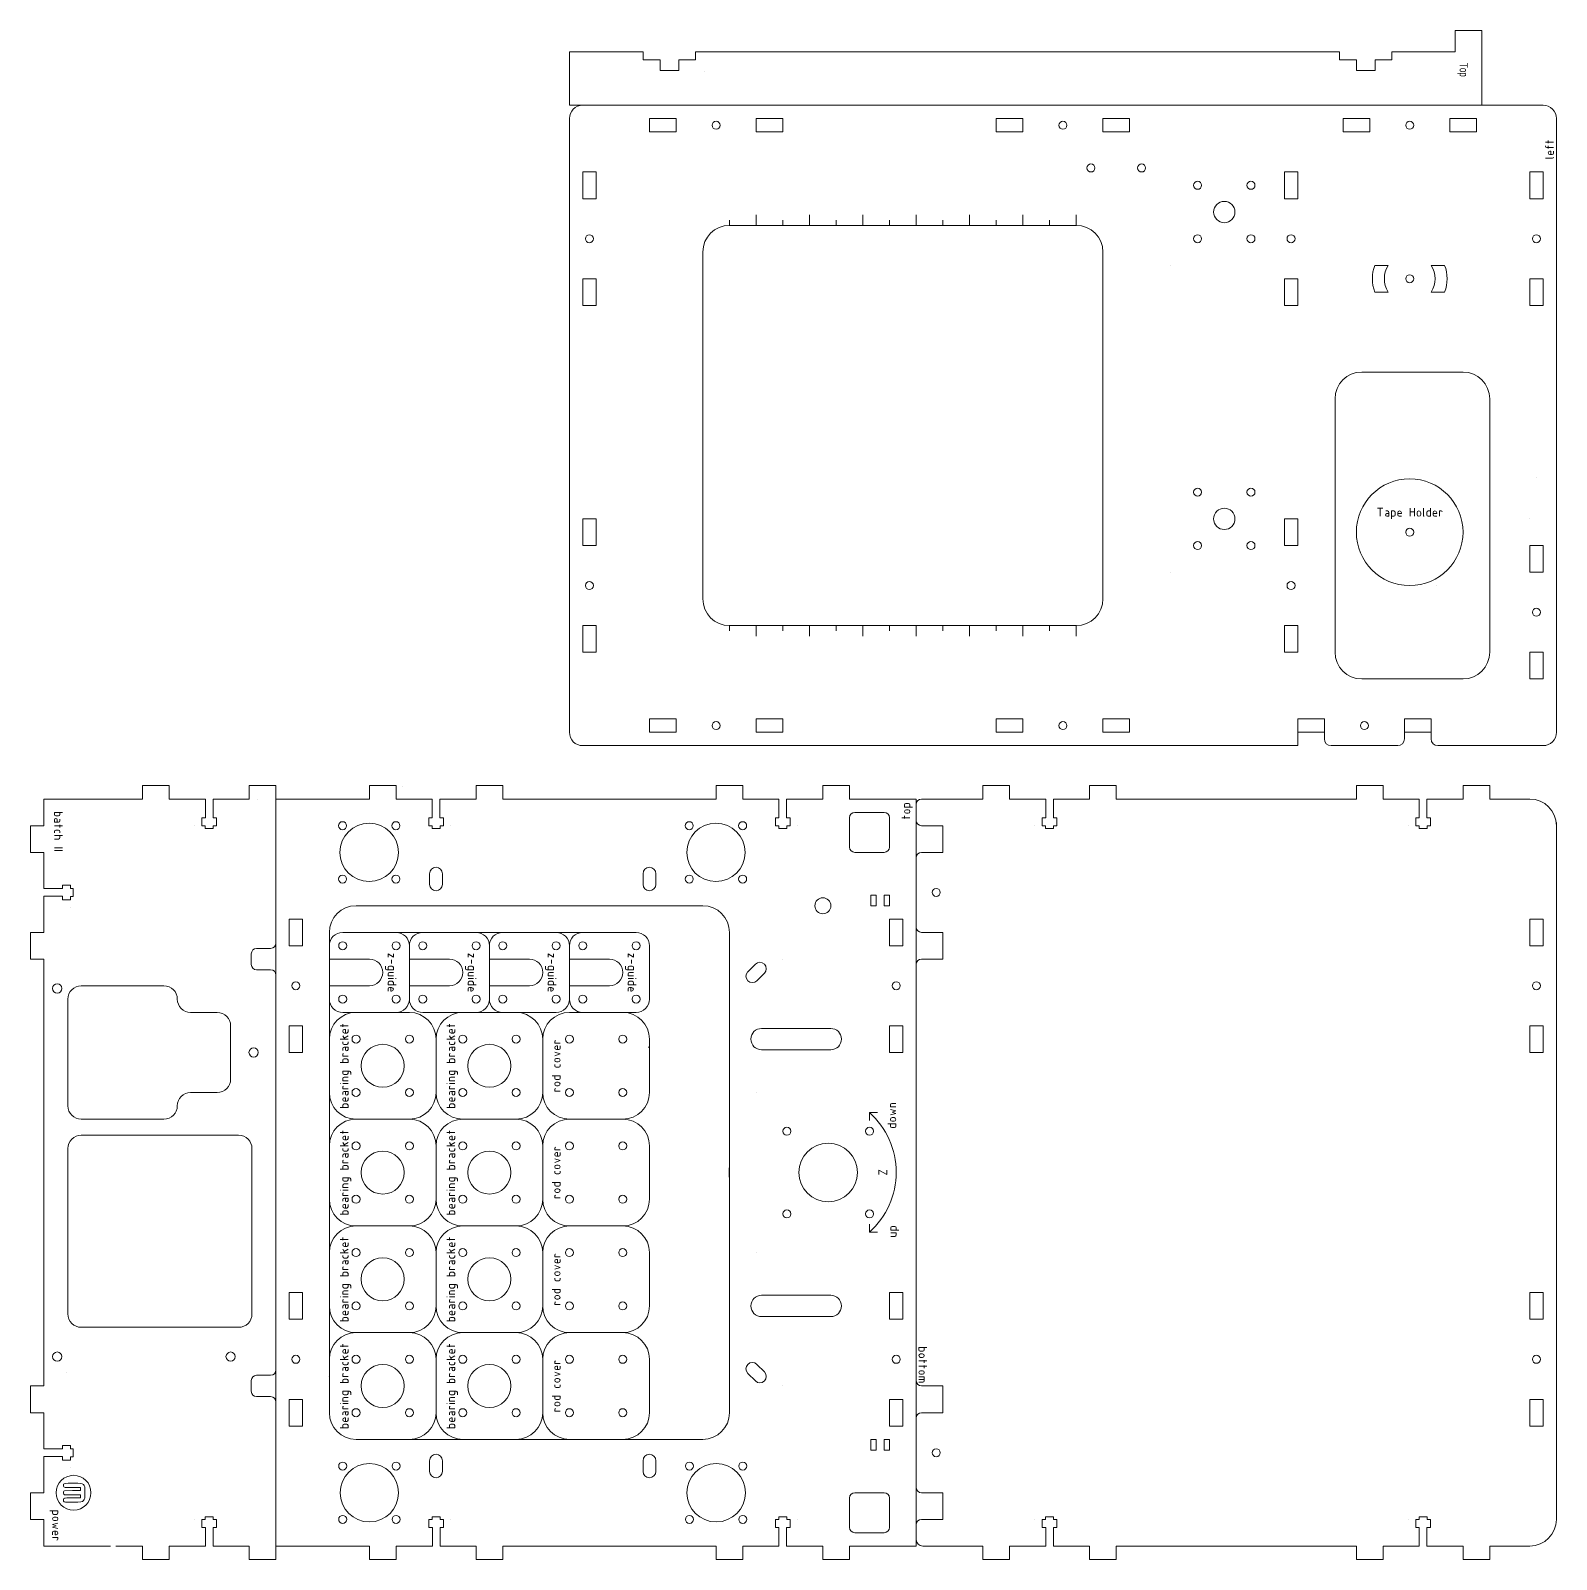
# Model space of a CAD drawing. Header units: millimetres. Extents: x -299 to 738, y -792 to 792.
# Drawn here: x -272 to 300, y -90 to 483 of the extents above; entities that cross this region are included whole.
import ezdxf

# ---------------------------------------------------------------- set-up
doc = ezdxf.new("R2010")
doc.units = ezdxf.units.MM
doc.layers.get('0').update_dxf_attribs({"linetype": 'CONTINUOUS', "lineweight": 0, "true_color": 0x000000})
doc.layers.add('Drawings', color=4, linetype='CONTINUOUS', lineweight=0, true_color=0x00ffff)
doc.styles.get("Standard").update_dxf_attribs({"font": 'txt', "width": 0.75})

# ---------------------------------------------------------------- blocks, each defined once
blk = doc.blocks.new('tgrips')
for p, q in [((0, 0), (10, 0)), ((10, 5), (20, 5)), ((10, 0), (10, 5)), ((20, 5), (20, 0)), ((20, 0), (33.58, 0)), ((33.58, 0), (33.58, -7)), ((36.4, -7), (36.4, 0)), ((36.4, 0), (50, 0)), ((50, 5), (60, 5)), ((50, 0), (50, 5)), ((60, 5), (60, 0)), ((60, 0), (70, 0)), ((70, 0), (70, 0)), ((32.25, -7), (32.25, -10)), ((33.58, -7), (32.25, -7)), ((32.25, -10), (33.5, -10)), ((33.5, -10), (33.5, -11)), ((33.5, -11), (36.5, -11)), ((37.75, -7), (36.4, -7)), ((36.5, -10), (37.75, -10)), ((36.5, -11), (36.5, -10)), ((37.75, -7), (37.75, -10)), ((40.5, -10), (40.5, -10))]:
    blk.add_line(p, q)
blk = doc.blocks.new('slot')
for p, q in [((5, 5), (15, 5)), ((5, 5), (5, 0)), ((5, 0), (15, 0)), ((15, 0), (15, 5)), ((45, 5), (45, 0)), ((45, 5), (55, 5)), ((55, 0), (55, 5)), ((45, 0), (55, 0))]:
    blk.add_line(p, q)
blk.add_circle((30, 2.5), 1.5)
blk = doc.blocks.new('bearing hole and guides')
for centre, radius in [((-10, 10), 1.5), ((10, 10), 1.5), ((0, 0), 10.95), ((-10, -10), 1.5), ((10, -10), 1.5)]:
    blk.add_circle(centre, radius)
blk = doc.blocks.new('bearingcover')
for centre, radius in [((-10, 10), 1.5), ((10, 10), 1.5), ((0, 0), 8.06), ((-10, -10), 1.5), ((10, -10), 1.5)]:
    blk.add_circle(centre, radius)
for centre, start, end in [((-10, 10), 90, 180), ((10, 10), 0, 90), ((-10, -10), 180, 270), ((10, -10), 270, 0)]:
    blk.add_arc(centre, 10, start, end)
at = {"layer": 'Drawings', "color": 4, "true_color": 0x00ffff}
for p, q in [((-15.62, 16), (-15.62, 13)), ((-14.79, 15), (-15.62, 15)), ((-15.62, 13), (-14.79, 13)), ((-14.29, 13.5), (-14.29, 14.5)), ((-13.29, 14.33), (-13.29, 13.5)), ((-13.29, 14), (-11.96, 14)), ((-12.79, 13), (-11.96, 13)), ((-11.96, 14), (-11.96, 14.33)), ((-10.79, 15), (-10.13, 15)), ((-10.46, 14), (-9.63, 14)), ((-9.63, 13), (-10.46, 13)), ((-9.63, 14.5), (-9.63, 13)), ((-8.62, 13), (-8.62, 15)), ((-8.62, 15), (-7.96, 15)), ((-6.62, 15.83), (-6.62, 16)), ((-6.62, 13), (-6.62, 15)), ((-5.63, 13), (-5.63, 15)), ((-5.63, 15), (-4.79, 15)), ((-4.29, 14.5), (-4.29, 13)), ((-3.29, 14.5), (-3.29, 13.5)), ((-3.29, 12), (-2.46, 12)), ((-1.96, 15), (-2.79, 15)), ((-2.79, 13), (-1.96, 13)), ((-1.96, 12.5), (-1.96, 15)), ((1.29, 16), (1.29, 13)), ((2.12, 15), (1.29, 15)), ((1.29, 13), (2.12, 13)), ((2.62, 13.5), (2.62, 14.5)), ((3.62, 13), (3.62, 15)), ((3.62, 15), (4.29, 15)), ((5.79, 15), (6.46, 15)), ((6.12, 14), (6.96, 14)), ((6.96, 13), (6.12, 13)), ((6.96, 14.5), (6.96, 13)), ((7.96, 14.5), (7.96, 13.5)), ((8.96, 15), (8.46, 15)), ((8.46, 13), (8.96, 13)), ((9.96, 16), (9.96, 13)), ((9.96, 14.17), (11.29, 15)), ((10.4, 14.44), (11.29, 13)), ((12.29, 14.33), (12.29, 13.5)), ((12.29, 14), (13.62, 14)), ((12.79, 13), (13.62, 13)), ((13.62, 14), (13.62, 14.33)), ((14.62, 15), (15.62, 15)), ((14.96, 16), (14.96, 13))]:
    blk.add_line(p, q, dxfattribs=at)
for centre, radius, start, end in [((-14.79, 14.5), 0.5, 0, 90), ((-14.79, 13.5), 0.5, 270, 0), ((-12.63, 14.33), 0.667, 0, 180), ((-12.79, 13.5), 0.5, 180, 270), ((-10.46, 13.5), 0.5, 90, 270), ((-10.13, 14.5), 0.5, 0, 90), ((-7.96, 14.67), 0.333, 0, 90), ((-4.79, 14.5), 0.5, 0, 90), ((-2.79, 14.5), 0.5, 90, 180), ((-2.79, 13.5), 0.5, 180, 270), ((-2.46, 12.5), 0.5, 270, 0), ((2.12, 14.5), 0.5, 0, 90), ((2.12, 13.5), 0.5, 270, 0), ((4.29, 14.67), 0.333, 0, 90), ((6.12, 13.5), 0.5, 90, 270), ((6.46, 14.5), 0.5, 0, 90), ((8.46, 14.5), 0.5, 90, 180), ((8.46, 13.5), 0.5, 180, 270), ((12.96, 14.33), 0.667, 0, 180), ((12.79, 13.5), 0.5, 180, 270)]:
    blk.add_arc(centre, radius, start, end, dxfattribs=at)
blk = doc.blocks.new('yaxiscover')
at = {"color": 4, "true_color": 0x00ffff}
for p, q in [((-9.46, 13.5), (-9.46, 15.5)), ((-9.46, 15.5), (-8.79, 15.5)), ((-7.46, 14.83), (-7.46, 14.17)), ((-6.12, 14.17), (-6.12, 14.83)), ((-5.12, 14), (-5.12, 15)), ((-4.62, 15.5), (-3.79, 15.5)), ((-3.79, 13.5), (-4.62, 13.5)), ((-3.79, 16.5), (-3.79, 13.5)), ((-0.54, 15), (-0.54, 14)), ((0.46, 15.5), (-0.04, 15.5)), ((-0.04, 13.5), (0.46, 13.5)), ((1.46, 14.83), (1.46, 14.17)), ((2.79, 14.17), (2.79, 14.83)), ((3.79, 15.5), (4.46, 13.5)), ((4.46, 13.5), (5.12, 15.5)), ((6.12, 14.83), (6.12, 14)), ((6.12, 14.5), (7.46, 14.5)), ((6.62, 13.5), (7.46, 13.5)), ((7.46, 14.5), (7.46, 14.83)), ((8.46, 13.5), (8.46, 15.5)), ((8.46, 15.5), (9.12, 15.5))]:
    blk.add_line(p, q, dxfattribs=at)
for centre in [(-10, 10), (10, 10), (-10, -10), (10, -10)]:
    blk.add_circle(centre, 1.5)
for centre, start, end in [((-10, 10), 90, 180), ((10, 10), 0, 90), ((-10, -10), 180, 270), ((10, -10), 270, 0)]:
    blk.add_arc(centre, 10, start, end)
for centre, radius, start, end in [((-8.79, 15.17), 0.333, 0, 90), ((-6.79, 14.83), 0.667, 0, 180), ((-6.79, 14.17), 0.667, 180, 0), ((-4.62, 15), 0.5, 90, 180), ((-4.62, 14), 0.5, 180, 270), ((-0.04, 15), 0.5, 90, 180), ((-0.04, 14), 0.5, 180, 270), ((2.13, 14.83), 0.667, 0, 180), ((2.13, 14.17), 0.667, 180, 0), ((6.79, 14.83), 0.667, 0, 180), ((6.62, 14), 0.5, 180, 270), ((9.12, 15.17), 0.333, 0, 90)]:
    blk.add_arc(centre, radius, start, end, dxfattribs=at)
blk = doc.blocks.new('Z stage clamps')
at = {"color": 4, "true_color": 0x00ffff}
for p, q in [((-7, 9), (-5.67, 9)), ((-5.67, 9), (-7, 7)), ((-7, 7), (-5.67, 7)), ((-4.67, 8.33), (-3.33, 8.33)), ((-2.33, 8.5), (-2.33, 7.5)), ((-2.33, 6), (-1.5, 6)), ((-1, 9), (-1.83, 9)), ((-1.83, 7), (-1, 7)), ((-1, 6.5), (-1, 9)), ((0, 9), (0, 7.5)), ((0.5, 7), (1.33, 7)), ((1.33, 7), (1.33, 9)), ((2.33, 9.83), (2.33, 10)), ((2.33, 7), (2.33, 9)), ((3.33, 7.5), (3.33, 8.5)), ((3.83, 9), (4.67, 9)), ((4.67, 7), (3.83, 7)), ((4.67, 10), (4.67, 7)), ((5.67, 8.33), (5.67, 7.5)), ((5.67, 8), (7, 8)), ((6.17, 7), (7, 7)), ((7, 8), (7, 8.33))]:
    blk.add_line(p, q, dxfattribs=at)
for p, q in [((-5, -15), (-5, 0)), ((-5, 0), (-5, 0)), ((5, 0), (5, -15))]:
    blk.add_line(p, q)
for centre in [(-10, 10), (10, 10), (-10, -10), (10, -10)]:
    blk.add_circle(centre, 1.5)
for centre, start, end in [((-10, 10), 90, 180), ((10, 10), 0, 90), ((0, 0), 0, 180), ((-10, -10), 180, 270), ((10, -10), 270, 360)]:
    blk.add_arc(centre, 5, start, end)
for centre, radius, start, end in [((-1.83, 8.5), 0.5, 90, 180), ((-1.83, 7.5), 0.5, 180, 270), ((-1.5, 6.5), 0.5, 270, 0), ((0.5, 7.5), 0.5, 180, 270), ((3.83, 8.5), 0.5, 90, 180), ((3.83, 7.5), 0.5, 180, 270), ((6.33, 8.33), 0.667, 0, 180), ((6.17, 7.5), 0.5, 180, 270)]:
    blk.add_arc(centre, radius, start, end, dxfattribs=at)
blk = doc.blocks.new('steppernema17')
for centre, radius in [((-15.495, 15.495), 1.5), ((15.495, 15.495), 1.5), ((0, 0), 11), ((-15.495, -15.495), 1.5), ((15.495, -15.495), 1.5)]:
    blk.add_circle(centre, radius)
blk = doc.blocks.new('m8 holes')
blk.add_line((-20, 20), (-20, 20))
for centre, radius in [((-10, 10), 1.5), ((10, 10), 1.5), ((0, 0), 4), ((-10, -10), 1.5), ((10, -10), 1.5)]:
    blk.add_circle(centre, radius)

msp = doc.modelspace()

# ---------------------------------------------------------------- linework, layer by layer
for p, q in [((262, 483), (262, 475)), ((262, 483), (272, 483)), ((272, 455), (272, 483)), ((-70, 475), (-70, 455)), ((-42.3, 475), (-70, 475)), ((-42.3, 472), (-42.3, 475)), ((-36, 472), (-42.3, 472)), ((-36, 468), (-36, 472)), ((-29, 472), (-29, 468)), ((-29, 472), (-22.7, 472)), ((-22.7, 472), (-22.7, 475)), ((218.7, 475), (-22.7, 475)), ((218.7, 472), (218.7, 475)), ((225, 472), (218.7, 472)), ((225, 468), (225, 472)), ((232, 472), (232, 468)), ((232, 472), (238.3, 472)), ((238.3, 472), (238.3, 475)), ((262, 475), (238.3, 475)), ((-29, 468), (-36, 468)), ((-19.35, 467.5), (-19.35, 467.5)), ((232, 468), (225, 468)), ((295, 455), (-70, 455)), ((-57.01, 455), (-57.01, 455)), ((-70, 450), (-70, 220)), ((300, 450), (300, 220)), ((-10, 410), (120, 410)), ((-20, 270), (-20, 400)), ((130, 270), (130, 400)), ((231.92, 395), (236.92, 395)), ((253.08, 395), (258.08, 395)), ((231.92, 385), (236.92, 385)), ((253.08, 385), (258.08, 385)), ((265, 355), (227, 355)), ((217, 345), (217, 250)), ((275, 250), (275, 345)), ((292.48, 315.63), (292.48, 315.63)), ((-60, 300), (-60, 300)), ((290, 300), (290, 300)), ((255, 275), (255, 275)), ((120, 260), (-10, 260)), ((227, 240), (265, 240)), ((203, 220), (203, 215)), ((213, 220), (213, 217.5)), ((243, 220), (243, 217.5)), ((253, 220), (253, 217.5)), ((-65, 215), (203, 215)), ((215.5, 215), (240.5, 215)), ((255.5, 215), (295, 215)), ((-239.75, 195), (-267, 195)), ((-187, 195), (-187, 195)), ((-155, 195), (-180, 195)), ((-180, -85), (-180, 195)), ((-132.67, 199.7), (-132.67, 199.7)), ((-132.67, 199.7), (-132.67, 199.7)), ((-25.03, 195), (-85, 195)), ((60, 195), (44.97, 195)), ((60, 195), (60, -85)), ((62, 195), (75, 195)), ((135, 195), (145, 195)), ((145, 195), (215, 195)), ((285, 195), (290, 195)), ((37, 190), (48, 190)), ((60, 187), (60, 193)), ((35, 177), (35, 188)), ((50, 188), (50, 177)), ((62, 185), (70, 185)), ((70, 185), (70, 175)), ((300, -75), (300, 186.25)), ((48, 175), (37, 175)), ((70, 175), (62, 175)), ((-122.4, 163), (-122.4, 167)), ((-117.6, 167), (-117.6, 163)), ((-42.4, 163), (-42.4, 167)), ((-37.6, 167), (-37.6, 163)), ((-20, 155), (-150, 155)), ((43, 155), (43, 159)), ((43, 159), (45, 159)), ((45, 155), (43, 155)), ((45, 159), (45, 155)), ((48, 155), (48, 159)), ((48, 159), (50, 159)), ((50, 155), (48, 155)), ((50, 159), (50, 155)), ((-160, 145), (-160, -35)), ((-155, 145), (-145, 145)), ((-135, 145), (-145, 145)), ((-135, 145), (-125, 145)), ((-125, 145), (-115, 145)), ((-115, 145), (-95, 145)), ((-95, 145), (-85, 145)), ((-85, 145), (-65, 145)), ((-45, 145), (-65, 145)), ((-10, -35), (-10, 145)), ((62, 145), (70, 145)), ((70, 145), (70, 135)), ((-187.25, 139), (-182, 139)), ((-130, 120), (-130, 140)), ((-100, 120), (-100, 140)), ((-70, 140), (-70, 120)), ((-40, 120), (-40, 140)), ((-189.25, 133), (-189.25, 137)), ((-3.11, 130.28), (-0.28, 133.11)), ((9.96, 135), (9.96, 135)), ((70, 135), (62, 135)), ((-182, 131), (-187.25, 131)), ((3.11, 129.72), (0.28, 126.89)), ((-267, -15), (-267, 125)), ((-253, 125), (-222, 125)), ((-258, 120), (-258, 80)), ((-217, 120), (-217, 120)), ((-202, 115), (-212, 115)), ((-155, 115), (-150, 115)), ((-150, 115), (-130, 115)), ((-125, 115), (-125, 115)), ((-125, 115), (-105, 115)), ((-105, 115), (-95, 115)), ((-95, 115), (-75, 115)), ((-70, 115), (-50, 115)), ((-45, 115), (-50, 115)), ((-197, 92), (-197, 110)), ((2.02, 109), (27.98, 109)), ((-120, 85), (-120, 105)), ((-80, 85), (-80, 105)), ((-40, 85), (-40, 105)), ((-40.5, 102), (-40, 102)), ((1.97, 101), (27.98, 101)), ((-197, 90), (-197, 92)), ((-212, 85), (-202, 85)), ((-0.04, 85), (-0.04, 85)), ((-253, 75), (-222, 75)), ((-217, 80), (-217, 80)), ((-150, 75), (-130, 75)), ((-110, 75), (-90, 75)), ((-70, 75), (-50, 75)), ((-194, 69), (-253, 69)), ((-258, 64), (-258, 2)), ((-189, 2), (-189, 64)), ((-120, 45), (-120, 65)), ((-80, 45), (-80, 65)), ((-40, 45), (-40, 65)), ((-150, 35), (-130, 35)), ((-90, 35), (-110, 35)), ((-70, 35), (-50, 35)), ((-120, 25), (-120, 5)), ((-80, 5), (-80, 25)), ((-40, 5), (-40, 25)), ((-0.04, 25), (-0.04, 25)), ((2.02, 9), (27.98, 9)), ((1.97, 1), (27.98, 1)), ((-194, -3), (-253, -3)), ((-150, -5), (-130, -5)), ((-110, -5), (-90, -5)), ((-70, -5), (-50, -5)), ((-120, -15), (-120, -35)), ((-80, -35), (-80, -15)), ((-40, -35), (-40, -15)), ((0.28, -16.89), (3.11, -19.72)), ((-258.37, -20), (-258.37, -20)), ((-187.25, -21), (-182, -21)), ((-160.14, -21.37), (-160.14, -21.37)), ((-0.28, -23.11), (-3.11, -20.28)), ((-189.25, -27), (-189.25, -23)), ((9.96, -25), (9.96, -25)), ((62, -25), (70, -25)), ((70, -25), (70, -35)), ((-182, -29), (-187.25, -29)), ((70, -35), (62, -35)), ((-150, -45), (-20, -45)), ((43, -49), (43, -45)), ((43, -45), (45, -45)), ((45, -45), (45, -49)), ((48, -49), (48, -45)), ((48, -45), (50, -45)), ((50, -45), (50, -49)), ((45, -49), (43, -49)), ((50, -49), (48, -49)), ((-122.4, -57), (-122.4, -53)), ((-117.6, -53), (-117.6, -57)), ((-42.4, -57), (-42.4, -53)), ((-37.6, -53), (-37.6, -57)), ((59.88, -52), (59.88, -52)), ((35, -67), (35, -78)), ((48, -65), (37, -65)), ((50, -78), (50, -67)), ((62, -65), (70, -65)), ((70, -65), (70, -75)), ((37, -80), (48, -80)), ((60, -82.5), (60, -77)), ((70, -75), (62, -75)), ((-242, -85), (-267, -85)), ((-154.91, -85), (-180, -85)), ((-25.03, -85), (-84.91, -85)), ((60, -85), (43, -85)), ((62.5, -85), (75, -85)), ((145, -85), (215, -85)), ((290, -85), (285, -85)), ((35, -88), (35, -88))]:
    msp.add_line(p, q)
at = {"color": 4, "true_color": 0x00ffff}
for p, q in [((232.87, 303.95), (234.87, 303.95)), ((233.87, 303.95), (233.87, 300.95)), ((245.12, 303.95), (245.12, 300.95)), ((246.79, 300.95), (246.79, 303.95)), ((250.12, 303.95), (250.12, 301.28)), ((252.79, 303.95), (252.79, 300.95)), ((236.04, 302.95), (236.7, 302.95)), ((236.37, 301.95), (237.2, 301.95)), ((237.2, 300.95), (236.37, 300.95)), ((237.2, 302.45), (237.2, 300.95)), ((239.04, 302.95), (238.2, 302.95)), ((238.2, 302.95), (238.2, 299.95)), ((238.2, 300.95), (239.04, 300.95)), ((239.54, 301.45), (239.54, 302.45)), ((240.54, 302.28), (240.54, 301.45)), ((240.54, 301.95), (241.87, 301.95)), ((241.04, 300.95), (241.87, 300.95)), ((241.87, 301.95), (241.87, 302.28)), ((245.12, 302.62), (246.79, 302.62)), ((247.79, 302.28), (247.79, 301.62)), ((249.12, 301.62), (249.12, 302.28)), ((251.45, 301.45), (251.45, 302.45)), ((251.95, 302.95), (252.79, 302.95)), ((252.79, 300.95), (251.95, 300.95)), ((253.79, 302.28), (253.79, 301.45)), ((253.79, 301.95), (255.12, 301.95)), ((254.29, 300.95), (255.12, 300.95)), ((255.12, 301.95), (255.12, 302.28)), ((256.12, 300.95), (256.12, 302.95)), ((256.12, 302.95), (256.79, 302.95))]:
    msp.add_line(p, q, dxfattribs=at)
for centre, radius in [((125.5, 431.5), 1.5), ((144.5, 431.5), 1.5), ((245, 390), 1.5), ((245, 295), 20), ((245, 295), 1.5), ((67.5, 160), 1.5), ((25, 155), 3), ((-262, 124), 1.75), ((-188.37, 100), 1.75), ((-262, -14), 1.75), ((-197, -14), 1.75), ((67.5, -50), 1.5)]:
    msp.add_circle(centre, radius)
for centre, radius, start, end in [((-65, 450), 5, 90, 180), ((295, 450), 5, 360, 90), ((-10, 400), 10, 90, 180), ((120, 400), 10, 360, 90), ((245, 390), 14, 159.07517, 200.92483), ((245, 390), 9.5, 148.24314, 211.75686), ((245, 390), 9.5, 328.24314, 31.75686), ((245, 390), 14, 339.07517, 20.92483), ((227, 345), 10, 90, 180), ((265, 345), 10, 360, 90), ((-10, 270), 10, 180, 270), ((120, 270), 10, 270, 360), ((227, 250), 10, 180, 270), ((265, 250), 10, 270, 360), ((-65, 220), 5, 180, 270), ((295, 220), 5, 270, 360), ((215.5, 217.5), 2.5, 180, 270), ((240.5, 217.5), 2.5, 270, 0), ((255.5, 217.5), 2.5, 180, 270), ((62, 193), 2, 90, 180), ((290, 185), 10, 360, 90), ((37, 188), 2, 90, 180), ((48, 188), 2, 360, 90), ((62, 187), 2, 180, 270), ((37, 177), 2, 180, 270), ((48, 177), 2, 270, 360), ((62, 173), 2, 90, 180), ((-120, 167), 2.4, 360, 180), ((-40, 167), 2.4, 360, 180), ((-120, 163), 2.4, 180, 360), ((-40, 163), 2.4, 180, 360), ((-150, 145), 10, 90, 180), ((-20, 145), 10, 360, 90), ((62, 147), 2, 180, 270), ((-187.25, 137), 2, 90, 180), ((-182, 141), 2, 270, 360), ((-187.25, 133), 2, 180, 270), ((1.41, 131.41), 2.4, 315, 135), ((62, 133), 2, 90, 180), ((-182, 129), 2, 360, 90), ((-1.41, 128.59), 2.4, 135, 315), ((-253, 120), 5, 90, 180), ((-222, 120), 5, 360, 90), ((-212, 120), 5, 180, 270), ((-202, 110), 5, 360, 90), ((2.02, 105), 4, 90, 270), ((27.98, 105), 4, 270, 90), ((-202, 90), 5, 270, 360), ((-212, 80), 5, 90, 180), ((-253, 80), 5, 180, 270), ((-222, 80), 5, 270, 360), ((-253, 64), 5, 90, 180), ((-194, 64), 5, 360, 90), ((19.96, 55), 30.06, 175.29473, 184.70527), ((2.02, 5), 4, 90, 270), ((27.98, 5), 4, 270, 90), ((-253, 2), 5, 180, 270), ((-194, 2), 5, 270, 360), ((-1.41, -18.59), 2.4, 45, 225), ((-187.25, -23), 2, 90, 180), ((-182, -19), 2, 270, 360), ((1.41, -21.41), 2.4, 225, 45), ((-187.25, -27), 2, 180, 270), ((61.94, -23.06), 1.94, 181.84761, 271.84761), ((-182, -31), 2, 360, 90), ((-20, -35), 10, 270, 360), ((62, -37), 2, 90, 180), ((-120, -53), 2.4, 360, 180), ((-40, -53), 2.4, 360, 180), ((-120, -57), 2.4, 180, 360), ((-40, -57), 2.4, 180, 360), ((37, -67), 2, 90, 180), ((48, -67), 2, 360, 90), ((61.94, -63.06), 1.94, 181.84761, 271.84761), ((37, -78), 2, 180, 270), ((48, -78), 2, 270, 360), ((62, -77), 2, 90, 180), ((290, -75), 10, 270, 360), ((62.5, -82.5), 2.5, 180, 269.9809)]:
    msp.add_arc(centre, radius, start, end)
for centre, radius, start, end in [((236.37, 301.45), 0.5, 90, 270), ((236.7, 302.45), 0.5, 0, 90), ((239.04, 302.45), 0.5, 0, 90), ((239.04, 301.45), 0.5, 270, 0), ((241.2, 302.28), 0.667, 0, 180), ((241.04, 301.45), 0.5, 180, 270), ((248.45, 302.28), 0.667, 0, 180), ((248.45, 301.62), 0.667, 180, 0), ((250.45, 301.28), 0.333, 180, 270), ((251.95, 302.45), 0.5, 90, 180), ((251.95, 301.45), 0.5, 180, 270), ((254.45, 302.28), 0.667, 0, 180), ((254.29, 301.45), 0.5, 180, 270), ((256.79, 302.62), 0.333, 0, 90)]:
    msp.add_arc(centre, radius, start, end, dxfattribs=at)
at = {"layer": 'Drawings'}
for p, q in [((296.91, 440.85), (296.91, 441.85)), ((295.91, 441.19), (298.91, 441.19)), ((295.91, 439.69), (295.91, 439.85)), ((298.91, 439.19), (296.41, 439.19)), ((296.91, 438.85), (296.91, 439.85)), ((297.91, 437.85), (297.58, 437.85)), ((297.58, 436.52), (298.41, 436.52)), ((297.91, 436.52), (297.91, 437.85)), ((298.91, 437.02), (298.91, 437.85)), ((295.91, 435.19), (298.58, 435.19)), ((0, 414), (0, 410)), ((20, 414), (20, 410)), ((40, 414), (40, 410)), ((60, 414), (60, 410)), ((80, 414), (80, 410)), ((100, 414), (100, 410)), ((120, 414), (120, 410)), ((-10, 412), (-10, 410)), ((10, 412), (10, 410)), ((30, 412), (30, 410)), ((50, 412), (50, 410)), ((70, 412), (70, 410)), ((90, 412), (90, 410)), ((110, 412), (110, 410)), ((-10, 260), (-10, 258)), ((0, 260), (0, 256)), ((10, 260), (10, 258)), ((20, 260), (20, 256)), ((30, 260), (30, 258)), ((40, 260), (40, 256)), ((50, 260), (50, 258)), ((60, 260), (60, 256)), ((70, 260), (70, 258)), ((80, 260), (80, 256)), ((90, 260), (90, 258)), ((100, 260), (100, 256)), ((110, 260), (110, 258)), ((120, 260), (120, 256)), ((55.63, 192.81), (55.63, 191.97)), ((55.63, 191.97), (58.63, 191.97)), ((57.13, 193.31), (56.13, 193.31)), ((56.96, 190.97), (56.3, 190.97)), ((56.3, 189.64), (56.96, 189.64)), ((57.63, 191.97), (57.63, 192.81)), ((54.63, 187.97), (57.63, 187.97)), ((55.63, 187.64), (55.63, 188.64)), ((50.35, 79.57), (50.35, 80.41)), ((50.85, 80.91), (52.35, 80.91)), ((42.5, 74.5), (42.5, 77.5)), ((42.5, 77.5), (45.5, 77.5)), ((52.35, 79.57), (50.35, 79.57)), ((52.35, 78.07), (50.35, 78.57)), ((50.35, 76.57), (52.35, 77.07)), ((51.02, 77.57), (52.35, 78.07)), ((52.35, 77.07), (51.02, 77.57)), ((51.69, 75.57), (51.02, 75.57)), ((49.35, 73.24), (52.35, 73.24)), ((50.35, 72.41), (50.35, 73.24)), ((51.85, 71.91), (50.85, 71.91)), ((51.02, 74.24), (51.69, 74.24)), ((52.35, 73.24), (52.35, 72.41)), ((46, 54.26), (46, 55.93)), ((46, 55.93), (49, 54.26)), ((49, 54.26), (49, 55.93)), ((42.5, 35.69), (42.5, 32.69)), ((52, 34.76), (51, 34.76)), ((42.5, 32.69), (45.5, 32.69)), ((50.5, 34.26), (50.5, 33.43)), ((50.5, 33.43), (53.5, 33.43)), ((52.5, 32.43), (50.5, 32.43)), ((50.5, 31.09), (52, 31.09)), ((52.5, 33.43), (52.5, 34.26)), ((52.5, 31.59), (52.5, 32.43)), ((64, -10.62), (61, -10.62)), ((61, -10.62), (61, -11.46)), ((63, -11.46), (63, -10.62)), ((64, -15.62), (61, -15.62)), ((61.5, -11.96), (62.5, -11.96)), ((62.33, -12.96), (61.67, -12.96)), ((61.67, -14.29), (62.33, -14.29)), ((63, -15.29), (63, -16.29)), ((64, -17.62), (61, -17.62)), ((61, -21.62), (63, -21.62)), ((63, -22.62), (61, -22.62)), ((62.33, -19.29), (61.67, -19.29)), ((61.67, -20.62), (62.33, -20.62)), ((63, -17.29), (63, -18.29)), ((63, -21.62), (63, -23.12)), ((62.5, -23.62), (61, -23.62)), ((-261.76, -71.79), (-264.76, -71.79)), ((-263.76, -71.79), (-263.76, -72.62)), ((-263.26, -73.12), (-262.26, -73.12)), ((-262.43, -74.12), (-263.1, -74.12)), ((-261.76, -72.62), (-261.76, -71.79)), ((-261.76, -76.45), (-263.76, -76.95)), ((-263.76, -76.95), (-262.43, -77.45)), ((-262.43, -77.45), (-263.76, -77.95)), ((-263.76, -77.95), (-261.76, -78.45)), ((-263.76, -79.95), (-263.76, -80.79)), ((-262.43, -79.45), (-263.26, -79.45)), ((-263.1, -75.45), (-262.43, -75.45)), ((-262.76, -79.45), (-262.76, -80.79)), ((-263.76, -81.79), (-261.76, -81.79)), ((-262.76, -80.79), (-262.43, -80.79)), ((-261.76, -81.79), (-261.76, -82.45))]:
    msp.add_line(p, q, dxfattribs=at)
at = {"layer": 'Drawings', "color": 4, "true_color": 0x00ffff}
for p, q in [((-260, 190), (-263, 190)), ((-263, 190), (-263, 189.17)), ((-261, 189.17), (-261, 190)), ((-263, 186.33), (-263, 187.17)), ((-261.5, 186.33), (-263, 186.33)), ((-260, 185), (-263, 185)), ((-262.5, 188.67), (-261.5, 188.67)), ((-262, 187.17), (-262, 186.33)), ((-261, 187.5), (-261, 186.83)), ((-261, 185.33), (-261, 184.33)), ((-263, 182.83), (-263, 182.33)), ((-260, 181.33), (-263, 181.33)), ((-261.5, 180), (-263, 180)), ((-261.5, 183.33), (-262.5, 183.33)), ((-261, 182.33), (-261, 182.83)), ((-261, 181.33), (-261, 180.5)), ((-260, 176.75), (-263, 176.75)), ((-260, 175.75), (-263, 175.75))]:
    msp.add_line(p, q, dxfattribs=at)
at = {"layer": 'Drawings', "lineweight": 5}
for p, q in [((-259.61, -61.83), (-259.61, -61.83)), ((-259.51, -64.48), (-259.3, -64.24)), ((-259.3, -65.75), (-259.51, -65.51)), ((-259.3, -64.24), (-256.29, -64.22)), ((-256.29, -65.77), (-259.3, -65.75)), ((-256.29, -64.22), (-253.28, -64.2)), ((-253.28, -65.79), (-256.29, -65.77)), ((-253.28, -63.03), (-256.24, -63.03)), ((-256.24, -66.96), (-253.28, -66.96)), ((-253.28, -63.61), (-253.28, -63.03)), ((-253.28, -64.2), (-253.28, -63.61)), ((-253.28, -66.38), (-253.28, -65.79)), ((-253.28, -66.96), (-253.28, -66.38))]:
    msp.add_line(p, q, dxfattribs=at)
at = {"layer": 'Drawings'}
msp.add_circle((-255.87, -65), 6.52, dxfattribs=at)
for centre, radius, start, end in [((296.41, 439.69), 0.5, 180, 270), ((297.58, 437.19), 0.667, 90, 270), ((298.41, 437.02), 0.5, 270, 360), ((298.58, 435.52), 0.333, 270, 360), ((56.13, 192.81), 0.5, 90, 180), ((56.3, 190.31), 0.667, 90, 270), ((56.96, 190.31), 0.667, 270, 90), ((57.13, 192.81), 0.5, 360, 90), ((50.85, 80.41), 0.5, 90, 180), ((22.46, 55.09), 30.06, 311.81813, 48.18187), ((51.02, 74.91), 0.667, 90, 270), ((51.69, 74.91), 0.667, 270, 90), ((50.85, 72.41), 0.5, 180, 270), ((51.85, 72.41), 0.5, 270, 360), ((51, 34.26), 0.5, 90, 180), ((52, 34.26), 0.5, 360, 90), ((52, 31.59), 0.5, 270, 360), ((61.5, -11.46), 0.5, 180, 270), ((62.5, -11.46), 0.5, 270, 360), ((61.67, -13.62), 0.667, 90, 270), ((62.33, -13.62), 0.667, 270, 90), ((61.67, -19.96), 0.667, 90, 270), ((62.33, -19.96), 0.667, 270, 90), ((62.5, -23.12), 0.5, 270, 360), ((-263.26, -72.62), 0.5, 180, 270), ((-263.1, -74.79), 0.667, 90, 270), ((-262.43, -74.79), 0.667, 270, 90), ((-262.26, -72.62), 0.5, 270, 360), ((-263.26, -79.95), 0.5, 90, 180), ((-262.43, -80.12), 0.667, 270, 90), ((-262.1, -82.45), 0.333, 270, 360)]:
    msp.add_arc(centre, radius, start, end, dxfattribs=at)
at = {"layer": 'Drawings', "color": 4, "true_color": 0x00ffff}
for centre, start, end in [((-262.5, 189.17), 180, 270), ((-261.5, 189.17), 270, 360), ((-262.5, 187.17), 360, 180), ((-261.5, 186.83), 270, 360), ((-262.5, 182.83), 90, 180), ((-261.5, 182.83), 360, 90), ((-261.5, 180.5), 270, 360)]:
    msp.add_arc(centre, 0.5, start, end, dxfattribs=at)
at = {"layer": 'Drawings', "lineweight": 5}
for points in [[(-259.33, -62.98), (-259.64, -62.86), (-259.81, -62.17), (-259.61, -61.83)], [(-259.61, -61.83), (-259.41, -61.48), (-259.11, -61.45), (-256.21, -61.45)], [(-256.24, -63.03), (-257.86, -63.03), (-259.25, -63.01), (-259.33, -62.98)], [(-256.21, -61.45), (-253.01, -61.45), (-252.75, -61.48), (-252.22, -61.97)], [(-252.22, -61.97), (-251.67, -62.48), (-251.61, -62.78), (-251.61, -65)], [(-259.62, -68.14), (-259.8, -67.79), (-259.64, -67.13), (-259.33, -67.01)], [(-259.51, -65.51), (-259.77, -65.2), (-259.77, -64.79), (-259.51, -64.48)], [(-256.13, -68.54), (-259.14, -68.54), (-259.42, -68.51), (-259.62, -68.14)], [(-259.33, -67.01), (-259.25, -66.98), (-257.86, -66.96), (-256.24, -66.96)], [(-252.17, -67.97), (-252.69, -68.51), (-252.91, -68.54), (-256.13, -68.54)], [(-251.61, -65), (-251.61, -67.13), (-251.67, -67.47), (-252.17, -67.97)]]:
    msp.add_open_spline(points, degree=3, dxfattribs=at)

# ---------------------------------------------------------------- block references
for name, p, rotation in [('slot', (15, 450), 180), ('slot', (145, 450), 180), ('slot', (275, 450), 180), ('slot', (-60, 375), 90), ('slot', (203, 375), 90), ('m8 holes', (175.5, 415), 90), ('m8 holes', (175.5, 300), 90), ('slot', (-60, 245), 90), ('slot', (203, 245), 90), ('slot', (-45, 220), 360), ('slot', (85, 220), 360), ('slot', (198, 220), 360), ('tgrips', (-155, 195), 360), ('tgrips', (-25.03, 195), 360), ('bearing hole and guides', (-145.06, 175), 360), ('bearing hole and guides', (-15.06, 175), 360), ('slot', (-175.06, 155), 270), ('slot', (55, 95), 90), ('slot', (295, 95), 90), ('Z stage clamps', (-145, 130), 270), ('Z stage clamps', (-115, 130), 270), ('Z stage clamps', (-85, 130), 270), ('Z stage clamps', (-55, 130), 270), ('bearingcover', (-140, 95), 90), ('bearingcover', (-100, 95), 90), ('yaxiscover', (-60, 95), 90), ('bearingcover', (-140, 55), 90), ('bearingcover', (-100, 55), 90), ('yaxiscover', (-60, 55), 90), ('steppernema17', (27, 55), 90), ('bearingcover', (-140, 15), 90), ('bearingcover', (-100, 15), 90), ('yaxiscover', (-60, 15), 90), ('slot', (-175.06, 15), 270), ('slot', (55, -45), 90), ('slot', (295, -45), 90), ('bearingcover', (-140, -25), 90), ('bearingcover', (-100, -25), 90), ('yaxiscover', (-60, -25), 90), ('bearing hole and guides', (-145, -65), 360), ('bearing hole and guides', (-15, -65), 360), ('tgrips', (-170, -85), 180), ('tgrips', (145, -85), 180), ('tgrips', (285, -85), 180)]:
    msp.add_blockref(name, p, dxfattribs=dict(rotation=rotation))
at = {"yscale": -1}
for name, p, rotation in [('slot', (290, 375), 90), ('slot', (290, 235), 90), ('tgrips', (-267, 195), 270), ('tgrips', (-170, 195), 179.99999999999866), ('tgrips', (145, 195), 180), ('tgrips', (285, 195), 180), ('tgrips', (-267, -15), 270), ('tgrips', (-154.91, -85), 360), ('tgrips', (-25.03, -85), 360)]:
    msp.add_blockref(name, p, dxfattribs=dict(at, rotation=rotation))

# ---------------------------------------------------------------- texts
at = {"layer": 'Drawings', "insert": (266.76, 470.87), "char_height": 3, "width": 100, "attachment_point": 1, "rotation": 270}
msp.add_mtext('Top', dxfattribs=at)

doc.saveas('drawing.dxf')
